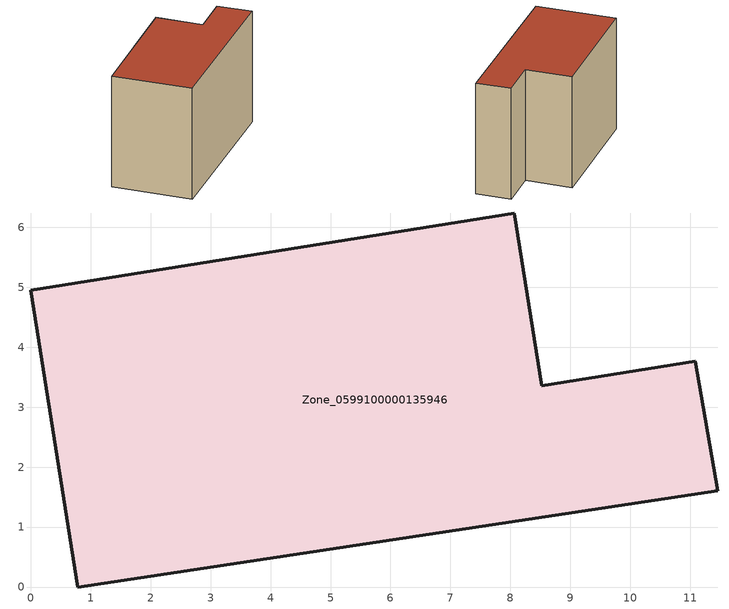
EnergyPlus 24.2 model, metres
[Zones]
Zone_0599100000135946
 floor ground (C_G): 0.79,0 0,4.95 8.07,6.24 8.52,3.36 11.08,3.77 11.46,1.6 z0
 wall outside (C_F): 8.52,3.36 8.07,6.24 0,4.95 0.79,0 11.46,1.6 11.08,3.77 8.52,3.36 z0:7.29
 roof outside (C_R): 11.46,1.6 11.08,3.77 8.52,3.36 8.07,6.24 0,4.95 0.79,0 z7.29
[BUILDING]
Pand.0599100000135946: North Axis=0; Terrain=City; Loads Convergence Tolerance Value=0.04; Temperature Convergence Tolerance Value=0.4; Solar Distribution=FullExterior; Maximum Number of Warmup Days=25; Minimum Number of Warmup Days=1
[Site:Location]
Rotterdam.The.Hague.AP_ZH_NLD Design_Conditions: Latitude=51.96; Longitude=4.45; Time Zone=1; Elevation=-4.5
[SITE:GROUNDTEMPERATURE:BUILDINGSURFACE]
18, 18, 18, 18, 18, 18, 18, 18, 18, 18, 18, 18
[MATERIAL] Thermal Absorptance=0.9; Solar Absorptance=0.7; Visible Absorptance=0.7
Name | Roughness | Thickness | Conductivity | Density | Specific Heat
G.TI.1946 | MediumSmooth | 0.15 | 1 | 540 | 1210
F.TI.1946 | Rough | 0.3 | 0.857143 | 1920 | 840
R.TI.1946 | MediumRough | 0.2 | 0.1 | 1500 | 1000
[CONSTRUCTION]
C_G: G.TI.1946
C_F: F.TI.1946
C_R: R.TI.1946
[ZONE]
Zone_0599100000135946: Type=1; Multiplier=1; Ceiling Height=Autocalculate; Volume=Autocalculate; Floor Area=autocalculate; Part of Total Floor Area=Yes
[ZONEINFILTRATION:DESIGNFLOWRATE]
Infil_Zone_0599100000135946: Zone or ZoneList or Space or SpaceList=Zone_0599100000135946; Schedule=AlwaysOn; Design Flow Rate Calculation Method=Flow/Area; Flow Rate per Floor Area=0.003; Constant Term Coefficient=1; Temperature Term Coefficient=0; Velocity Term Coefficient=0; Velocity Squared Term Coefficient=0
[HVACTEMPLATE:ZONE:IDEALLOADSAIRSYSTEM]
Zone_0599100000135946: Maximum Heating Supply Air Temperature=50; Minimum Cooling Supply Air Temperature=13; Maximum Heating Supply Air Humidity Ratio=0.0156; Minimum Cooling Supply Air Humidity Ratio=0.0077; Heating Limit=NoLimit; Cooling Limit=NoLimit; Dehumidification Control Type=ConstantSensibleHeatRatio; Cooling Sensible Heat Ratio=0.7; Dehumidification Setpoint=60; Humidification Control Type=None; Humidification Setpoint=30; Outdoor Air Method=None; Outdoor Air Flow Rate per Person=0.00944; Outdoor Air Flow Rate per Zone Floor Area=0; Outdoor Air Flow Rate per Zone=0; Demand Controlled Ventilation Type=None; Outdoor Air Economizer Type=NoEconomizer; Heat Recovery Type=None; Sensible Heat Recovery Effectiveness=0.7; Latent Heat Recovery Effectiveness=0.65
[ZONECONTROL:THERMOSTAT]
ThermostatControl_Zone_0599100000135946: Zone or ZoneList=Zone_0599100000135946; Control Type Schedule=DualSetpointControlType; Control 1=Thermostat_Zone_0599100000135946; Temperature Difference Between Cutout And Setpoint=0
[THERMOSTATSETPOINT:DUALSETPOINT]
Thermostat_Zone_0599100000135946: Heating Setpoint Temperature Schedule=HeatingSetpoint_Zone_0599100000135946; Cooling Setpoint Temperature Schedule=CoolingSetpoint_Zone_0599100000135946
[SCHEDULE:COMPACT]
HeatingSetpoint_Zone_0599100000135946: Through: 12/31, For: AllDays, Until: 24:00, 21
CoolingSetpoint_Zone_0599100000135946: Through: 12/31, For: AllDays, Until: 24:00, 24
DualSetpointControlType: Through: 12/31, For: AllDays, Until: 24:00, 4
AlwaysOn: Through: 12/31, For: AllDays, Until: 24:00, 1
